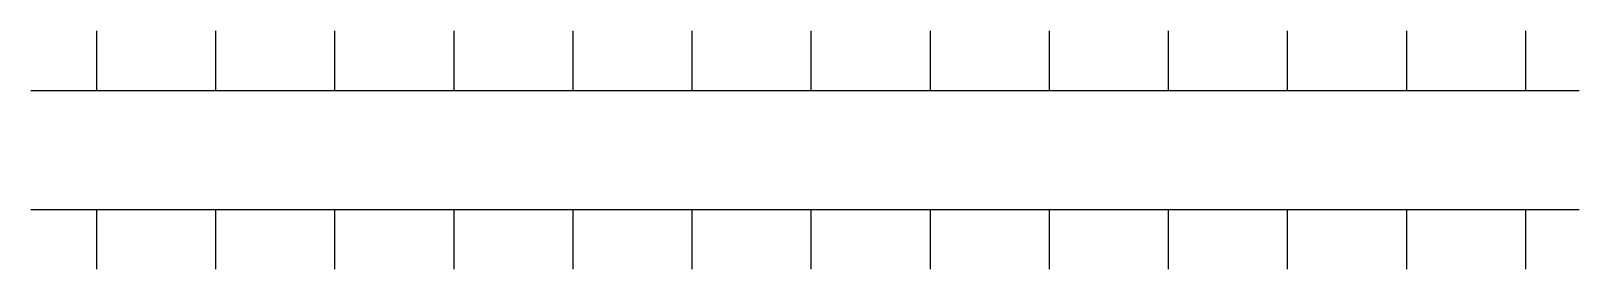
# Model space of a CAD drawing. Header units: metres. Extents: x 9 to 2609, y -84 to 316.
import ezdxf

# ---------------------------------------------------------------- set-up
doc = ezdxf.new("R2010")
doc.units = ezdxf.units.M

msp = doc.modelspace()

# ---------------------------------------------------------------- linework, layer by layer
for p, q in [((119.75, 215.5), (119.75, 315.5)), ((319.75, 215.5), (319.75, 315.5)), ((519.75, 215.5), (519.75, 315.5)), ((719.75, 215.5), (719.75, 315.5)), ((919.75, 215.5), (919.75, 315.5)), ((1119.75, 215.5), (1119.75, 315.5)), ((1319.75, 215.5), (1319.75, 315.5)), ((1519.75, 215.5), (1519.75, 315.5)), ((1719.75, 215.5), (1719.75, 315.5)), ((1919.75, 215.5), (1919.75, 315.5)), ((2119.75, 215.5), (2119.75, 315.5)), ((2319.75, 215.5), (2319.75, 315.5)), ((2519.75, 215.5), (2519.75, 315.5)), ((9.13, 215.5), (2609.13, 215.5)), ((9.13, 15.5), (2609.13, 15.5)), ((119.75, -84.5), (119.75, 15.5)), ((319.75, -84.5), (319.75, 15.5)), ((519.75, -84.5), (519.75, 15.5)), ((719.75, -84.5), (719.75, 15.5)), ((919.75, -84.5), (919.75, 15.5)), ((1119.75, -84.5), (1119.75, 15.5)), ((1319.75, -84.5), (1319.75, 15.5)), ((1519.75, -84.5), (1519.75, 15.5)), ((1719.75, -84.5), (1719.75, 15.5)), ((1919.75, -84.5), (1919.75, 15.5)), ((2119.75, -84.5), (2119.75, 15.5)), ((2319.75, -84.5), (2319.75, 15.5)), ((2519.75, -84.5), (2519.75, 15.5))]:
    msp.add_line(p, q)

doc.saveas('drawing.dxf')
